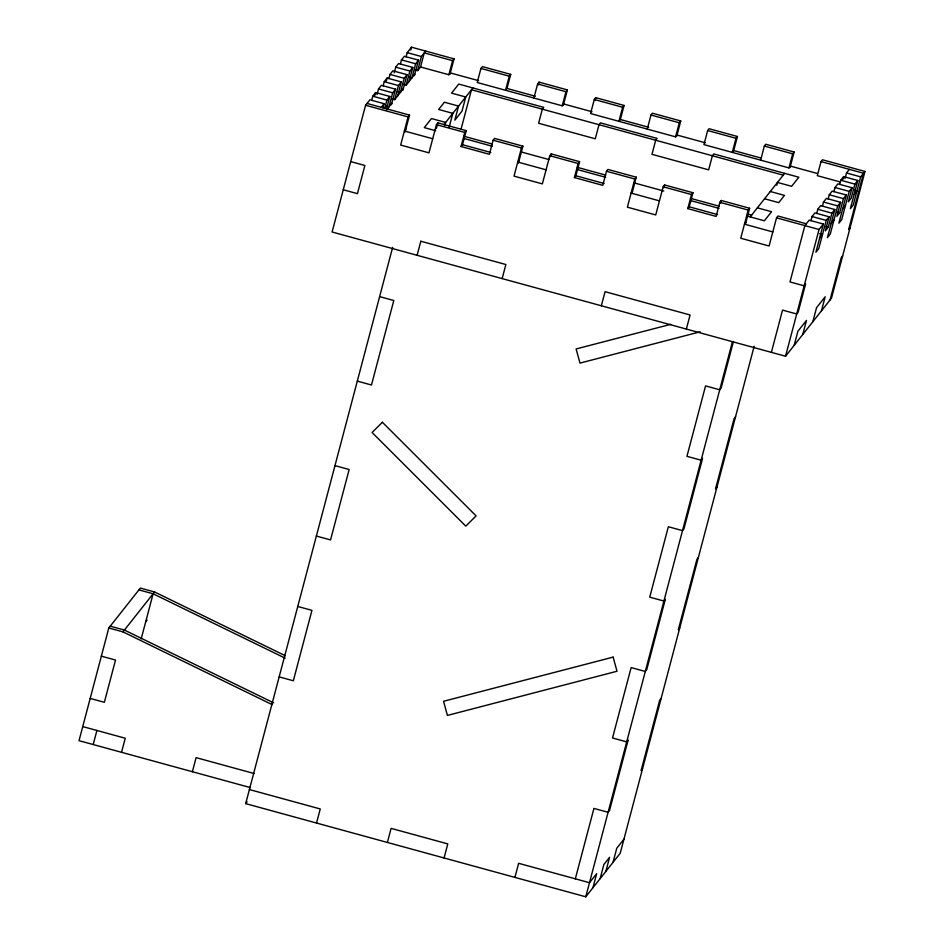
<?xml version="1.0" encoding="UTF-8"?>
<svg xmlns="http://www.w3.org/2000/svg" width="944" height="944" viewBox="0 0 944 944"><rect width="100%" height="100%" fill="white"/><g stroke="black" fill="none" stroke-linecap="round" stroke-linejoin="round"><path stroke-width="1.42" d="M285.324 655.738L154.545 591.959L140.373 588.077L108.796 627.996L79.025 740.662L250.49 787.638M93.196 744.545L96.913 730.467M141.199 638.84L153.105 593.776L138.933 589.894M121.54 752.309L125.257 738.232L82.742 726.585M382.945 107.923L384.066 103.698L369.895 99.816L365.588 105.256L332.099 232.012L785.55 356.242L831.487 298.174L864.975 171.43L822.46 159.784L821.032 161.589L817.303 175.678L839.983 181.885M192.387 771.72L196.104 757.643L254.207 773.549M371.641 100.418L372.762 96.194L375.629 92.559L389.801 96.441L386.45 109.115M374.886 95.379L375.629 92.559M377.01 94.565L378.509 88.937L381.376 85.302L395.548 89.184L391.453 104.678M383.134 85.904L384.243 81.68L387.111 78.045L401.283 81.927L397.566 96.005M386.367 80.865L387.111 78.045M388.869 78.647L389.99 74.411L392.857 70.788L407.029 74.67L402.935 90.164M384.704 108.525L386.934 100.076L389.801 96.441M394.238 72.794L395.725 67.154L398.604 63.531L412.776 67.413L409.047 81.491M395.548 89.184L392.669 92.819L388.952 106.896L386.12 106.117M400.35 64.121L401.471 59.897L404.339 56.274L418.511 60.156L414.416 75.65M391.854 98.86L394.698 99.639L398.415 85.55L401.283 81.927M406.097 56.864L407.206 52.64L411.513 47.2L454.029 58.847L449.934 74.34M410.77 50.02L411.513 47.2M407.029 74.67L404.162 78.293L400.433 92.382L397.601 91.603M403.348 84.346L406.18 85.125L409.897 71.036L412.776 67.413M418.511 60.156L415.643 63.779L411.914 77.868L409.082 77.089M414.829 69.832L417.661 70.611L421.378 56.522L425.685 51.082M417.661 70.611L420.528 66.977L424.257 52.899L452.589 60.664L454.029 58.847M367.015 103.451L409.531 115.097L408.091 116.903L400.657 145.069L428.989 152.834L436.435 124.667L437.874 122.862L466.218 130.626L462.489 144.703L461.061 146.521L489.393 154.285L493.122 140.196L494.55 138.39L522.893 146.155L518.433 163.052M405.07 131.995L409.531 115.097M754.173 346.247L620.22 853.258L585.764 896.8L245.676 803.627L392.657 247.328M420.528 66.977L448.872 74.741L452.589 60.664M436.388 128.49L437.874 122.862M444.895 125.245L445.639 122.425L431.467 118.543L424.293 127.617L435.621 130.72M449.096 127.44L452.813 113.351L438.641 109.469L444.388 102.212L458.548 106.094L454.831 120.183L462.005 111.109L465.734 97.02L451.562 93.137L458.737 84.075L543.756 107.356L542.328 109.174L538.599 123.263L595.286 138.792L599.003 124.702L600.443 122.885L657.13 138.414L655.691 140.231L651.974 154.32L708.649 169.849L712.378 155.76L713.806 153.943L798.836 177.236L791.65 186.31L777.478 182.428L776.735 185.248M417.118 255.305L420.835 241.227M461.05 129.198L471.469 89.763L783.225 175.171M510.716 74.375L509.276 76.193L505.559 90.27L506.987 88.453L510.716 74.375L482.372 66.611L480.933 68.428L477.216 82.506L562.235 105.799L563.674 103.982L592.018 111.746M461.061 146.521L464.778 132.431L466.218 130.626M316.523 823.038L320.252 808.961L249.393 789.55M533.903 98.034L537.62 83.957L539.059 82.14L567.391 89.904L563.297 105.398M522.893 146.155L521.466 147.96L514.02 176.127L542.363 183.891L549.797 155.725L551.237 153.907L579.581 161.672L575.852 175.761L574.424 177.578L602.768 185.343L606.485 171.253L607.924 169.436L636.256 177.201L632.161 192.694M538.304 84.96L539.059 82.14M502.137 278.598L505.866 264.521L420.835 241.239M562.235 105.799L565.963 91.721L567.391 89.904M550.494 156.728L551.237 153.907M387.382 842.449L391.099 828.372L447.786 843.901L444.069 857.978M624.078 105.433L622.639 107.25L618.922 121.328L620.361 119.51L624.078 105.433L595.735 97.669L594.295 99.486L590.578 113.563L675.597 136.856L677.037 135.039L705.38 142.804M574.424 177.578L578.141 163.489L579.581 161.672M594.991 100.489L595.735 97.669M647.265 129.092L650.982 115.015L652.422 113.197L680.754 120.962L676.671 136.455M601.34 305.773L605.057 291.684L690.076 314.977L686.359 329.067M636.256 177.201L634.828 179.018L627.382 207.184L655.726 214.949L663.16 186.782L664.6 184.965L692.943 192.729L689.226 206.819L687.787 208.636L716.13 216.4L719.847 202.311L721.287 200.494L749.63 208.258L745.536 223.752M675.597 136.856L679.326 122.779L680.754 120.962M663.856 187.785L664.6 184.965M737.441 136.491L736.001 138.296L732.284 152.385L733.724 150.568L737.441 136.491L709.097 128.726L707.67 130.532L703.941 144.621L788.972 167.914L790.399 166.097L817.327 173.472M687.787 208.636L691.504 194.547L692.943 192.729M514.917 877.389L518.634 863.312L589.493 882.711L596.667 873.648L592.95 887.726M720.543 203.314L721.287 200.494M760.628 160.15L764.345 146.06L765.785 144.255L794.128 152.019L790.034 167.513M749.63 208.258L748.191 210.075L740.745 238.242L769.089 246.006L776.534 217.84L777.962 216.023L806.306 223.787M575.321 878.829L593.929 808.418L608.101 812.3L609.529 810.483L628.138 740.061L626.698 741.878L612.526 737.996L631.135 667.585L645.307 671.467L646.746 669.65L665.343 599.228L663.915 601.045L649.743 597.163L668.352 526.74L682.512 530.622L683.952 528.805L702.56 458.395L701.121 460.212L686.949 456.33L705.557 385.907L719.729 389.789L721.169 387.972L733.441 341.492M585.764 896.8L732.379 341.905M600.124 878.652L603.841 864.574L609.588 857.317L605.871 871.395M788.972 167.914L792.689 153.825L794.128 152.019M613.045 862.32L616.762 848.243L623.937 839.169M771.378 352.36L782.541 310.104L796.712 313.986L798.152 312.169L805.598 284.002L804.158 285.82L789.986 281.937L804.866 225.604L809.173 220.164L823.345 224.047L815.911 252.213L818.778 248.579L826.224 220.412L829.092 216.79L814.92 212.907L812.052 216.53L810.931 220.754M816.678 213.497L817.787 209.273L820.666 205.65L834.826 209.533L827.392 237.699L830.26 234.065L837.706 205.898L840.573 202.276L826.401 198.393L823.534 202.016L822.413 206.24M785.55 356.242L819.038 229.486L823.345 224.047M828.159 198.983L829.269 194.759L832.148 191.136L846.32 195.007L838.874 223.185L841.741 219.551L849.187 191.384L852.054 187.75L837.883 183.868L835.015 187.502L833.894 191.726M794.164 345.351L797.881 331.273L806.495 320.382L802.778 334.471M829.092 216.79L825.375 230.867L828.242 227.244L831.959 213.155L834.826 209.533M839.641 184.469L840.762 180.245L843.629 176.611L857.801 180.493L850.355 208.659L853.223 205.037L860.668 176.87L864.975 171.43M842.886 179.431L843.629 176.611M845.01 178.617L846.497 172.988L849.376 169.354M840.573 202.276L836.856 216.353L839.723 212.73L843.44 198.641L846.32 195.007M812.831 321.762L816.548 307.685L825.162 296.794L821.433 310.883M852.054 187.75L848.337 201.839L851.205 198.205L854.934 184.127L857.801 180.493M830.047 299.991L841.21 257.747L842.65 255.93M381.187 107.333L384.066 103.698M386.651 109.799L391.819 103.274M394.698 99.639L403.312 88.748M406.18 85.125L414.794 74.234M405.814 129.175L404.374 130.992L432.718 138.756M448.872 74.741L450.312 72.924L478.655 80.688M443.845 124.691L472.909 87.957M108.796 627.996L122.968 631.878L154.545 591.959M145.659 621.943L147.099 620.125M519.176 160.232L517.737 162.049L546.08 169.814M632.539 191.29L631.099 193.107L659.443 200.871M245.676 803.627L247.116 801.822M745.902 222.347L744.474 224.165L772.806 231.929M750.209 216.908L784.665 173.354M819.628 238.124L822.495 234.501L819.663 233.723M831.109 223.61L833.977 219.987M842.591 209.096L845.47 205.462M854.084 194.582L856.951 190.948L854.119 190.181M850.096 227.764L848.656 229.569L863.536 173.236L821.032 161.589M735.577 416.658L734.137 418.475L715.528 488.898L716.968 487.08M698.359 557.503L696.932 559.308L678.323 629.731L679.763 627.913M661.154 698.336L659.714 700.153L641.106 770.564L642.545 768.746M670.806 324.311L576.111 348.961L579.982 363.098L700.106 331.828M480.933 68.428L509.276 76.193M537.62 83.957L565.963 91.721M594.295 99.486L622.639 107.25M650.982 115.015L679.326 122.779M707.67 130.532L736.001 138.296M764.345 146.06L792.689 153.825M407.206 52.64L421.378 56.522M846.497 172.988L860.668 176.87M506.987 88.453L535.331 96.217M620.361 119.51L648.693 127.275M733.724 150.568L760.64 157.943M401.471 59.897L415.643 63.779M840.762 180.245L854.934 184.127M395.725 67.154L409.897 71.036M835.015 187.502L849.187 191.384M389.99 74.411L404.162 78.293M829.269 194.759L843.44 198.641M384.243 81.68L398.415 85.55M823.534 202.016L837.706 205.898M770.304 191.502L784.476 195.384L778.741 202.641L764.569 198.759M836.891 211.952L839.723 212.73M378.509 88.937L392.669 92.819M817.787 209.273L831.959 213.155M372.762 96.194L386.934 100.076M812.052 216.53L826.224 220.412M757.383 207.833L771.555 211.716L764.38 220.79L747.377 216.129M825.41 226.466L828.242 227.244M365.588 105.256L408.091 116.903M436.435 124.667L464.778 132.431M493.122 140.196L521.466 147.96M549.797 155.725L578.141 163.489M606.485 171.253L634.828 179.018M663.16 186.782L691.504 194.547M719.847 202.311L748.191 210.075M776.534 217.84L819.038 229.486M463.988 136.278L492.32 144.043M520.663 151.807L549.007 159.571M577.35 167.336L605.694 175.1M634.026 182.865L663.785 191.018M690.713 198.393L719.057 206.158M747.388 213.922L751.648 215.09M463.964 138.485L492.308 146.249M577.327 169.542L605.67 177.307M690.689 200.6L719.033 208.364M462.489 144.703L490.833 152.468M575.852 175.761L604.195 183.525M689.226 206.819L717.558 214.583M350.696 161.601L364.868 165.483L357.434 193.65L343.262 189.768M379.63 296.617L393.801 300.499L371.476 384.999L357.304 381.116M334.978 465.628L349.15 469.51L330.542 539.921L316.382 536.039M297.773 606.461L311.945 610.343L293.336 680.766L279.164 676.883M110.224 626.179L124.396 630.061L273.677 702.855M101.35 656.163L115.522 660.045L104.359 702.301L90.187 698.418M153.105 593.776L285.206 658.192M122.968 631.878L272.238 704.672M382.391 422.251L372.089 432.505L465.793 526.138L476.095 515.884L382.391 422.251M613.14 657.118L443.55 701.286L447.409 715.422L616.998 671.255L613.14 657.118"/></g></svg>
